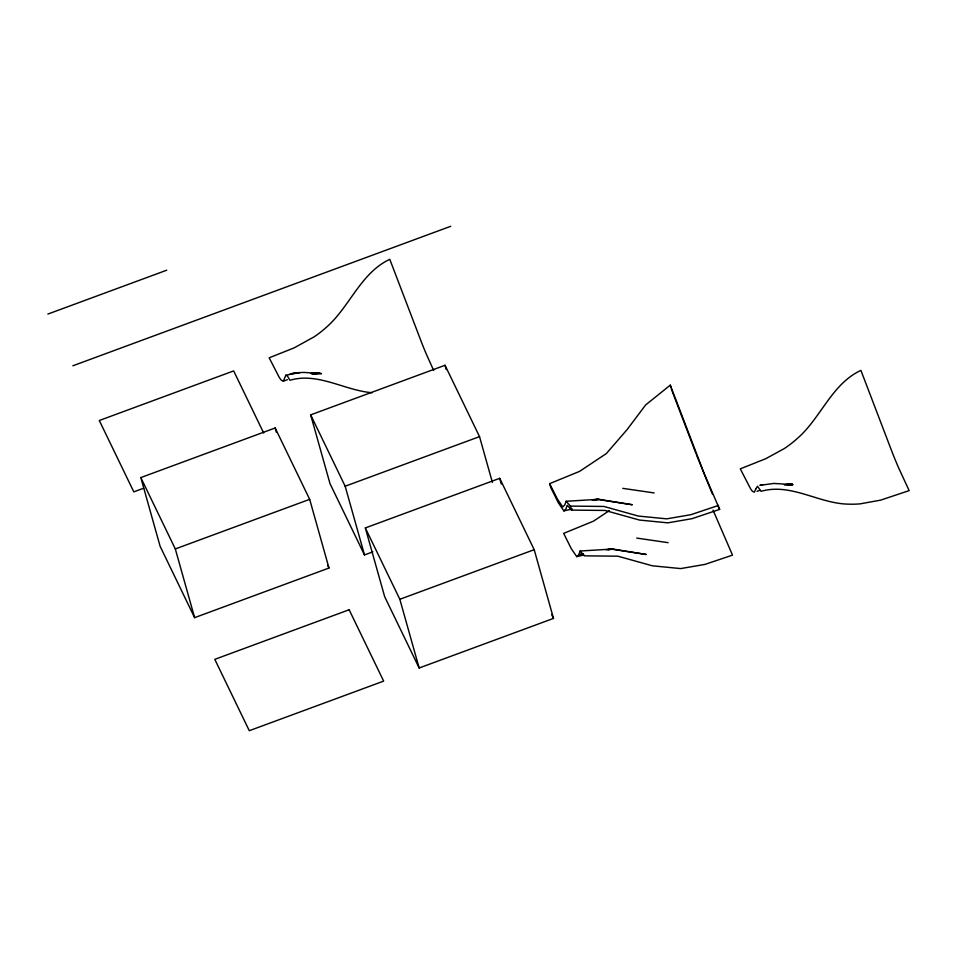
<?xml version="1.0" encoding="UTF-8"?>
<svg xmlns="http://www.w3.org/2000/svg" width="957" height="957" viewBox="0 0 957 957"><rect width="100%" height="100%" fill="white"/><g stroke="black" fill="none" stroke-linecap="round" stroke-linejoin="round"><path stroke-width="1.44" d="M592.204 500.056L596.534 499.279L632.29 504.746L598.891 499.303L566.113 501.277L564.786 504.949L562.764 506.887L557.393 499.099L549.665 483.644L579.559 471.382L606.403 453.522L627.17 429.514L645.616 404.978L670.283 385.145L704.472 474.277L719.652 509.399L692.019 518.682L667.842 522.845L639.551 520.07L604.98 510.44L571.556 510.105L567.238 505.272L565.91 508.945L563.888 510.894L558.517 503.095L550.789 487.639L549.665 483.644M606.188 549.797L610.518 549.019L646.274 554.486L612.875 549.031L580.098 551.017L578.77 554.689L576.748 556.627L571.377 548.84L563.649 533.384L593.543 521.122L609.406 510.571M312.054 373.697L320.081 373.314L311.085 373.469L321.516 373.613L303.536 372.393L294.457 373.063L290.079 373.948L299.409 372.56L285.808 375.264L283.38 381.065L281.346 380.24A62.097 5.467 69.7 0 1 279.109 377.118L269.168 357.81L294.182 347.858L314.243 336.78A84.06 62.038 -25.8 0 0 325.655 327.916C349.592 307.52 360.251 273.152 389.786 259.311L422.169 344.018A62.097 5.467 69.7 0 0 426.403 354.281L433.665 370.455M47.85 314.087L166.745 270.197M72.852 365.789L450.723 226.295M140.811 477.579L275.161 427.982L309.673 499.339L328.981 568.039L194.618 617.648L160.118 546.291L140.811 477.579L175.31 548.935L194.618 617.648M372.883 551.842L364.485 554.94L329.986 483.584L310.666 414.871L445.029 365.275L479.529 436.631L492.4 482.436M143.61 488.249L133.813 491.862L99.301 420.506L233.664 370.909L263.689 433.019M175.31 548.935L309.673 499.339M310.666 414.871L345.166 486.228L479.529 436.631M365.335 527.941L499.698 478.333L534.197 549.689L553.505 618.401L419.154 667.998L384.654 596.642L365.335 527.941L399.835 599.285L419.154 667.998M399.835 599.285L534.197 549.689M283.188 381.197L287.411 379.714M718.528 505.404L690.894 514.687L666.718 518.838L638.427 516.074L603.855 506.444L570.432 506.109L566.113 501.277M756.963 491.3L759.918 490.319M285.808 375.264L287.351 375.91L289.923 380.264C318.023 371.986 344.58 390.504 372.213 392.741M762.896 484.589L759.882 485.343L773.83 483.441L792.886 484.589L787.503 484.398L792.635 484.517L790.279 484.409M593.723 499.913L598.891 499.303L594.632 500.009M563.888 510.894L572.334 508.992M576.748 556.627L583.782 555.048M607.695 549.653L612.875 549.031L608.616 549.749M583.1 553.912L578.77 554.689L583.028 553.983M313.74 373.72L319.112 373.086L313.98 373.661M786.642 484.541L789.166 484.386L784.369 484.744L791.941 484.374L787.3 484.445L790.051 484.398M314.195 373.72L319.602 373.23L312.197 373.673M789.621 484.398L787.085 484.493L792.169 484.421L789.836 484.398M622.756 488.357L654.121 492.927M636.74 538.085L668.106 542.667M580.098 551.017L584.404 555.838L617.839 556.184L652.411 565.814L680.702 568.578L704.878 564.427L732.512 555.132L713.025 510.093M551.591 614.43L553.505 618.401M327.701 565.396L328.981 568.039M718.432 506.827L719.652 509.399M712.355 493.956L696.373 454.623M671.407 389.152L695.859 453.211M670.283 385.145L671.036 387.812M570.432 506.109L571.556 510.105M499.698 478.333L501.301 484.063M445.029 365.275L446.237 369.569M345.166 486.228L364.485 554.94M275.161 427.982L276.37 432.277M755.719 489.039L754.343 492.233L752.405 491.228A62.085 5.467 69.7 0 1 750.432 488.501L740.287 468.858L765.732 458.714L784.034 448.713A84.419 62.301 -25.8 0 0 797.552 438.27C820.974 417.85 831.669 384.02 860.905 370.371L892.714 453.618A62.588 5.503 69.7 0 0 898.3 467.148L909.15 490.618L880.631 500.14L860.008 503.872A83.953 61.954 -25.8 0 1 848.632 504.148C818.881 503.753 791.008 482.651 761.042 491.324L757.501 486.24L755.719 489.039M349.149 609.753L214.787 659.349L249.287 730.705L383.649 681.109L349.149 609.753"/></g></svg>
